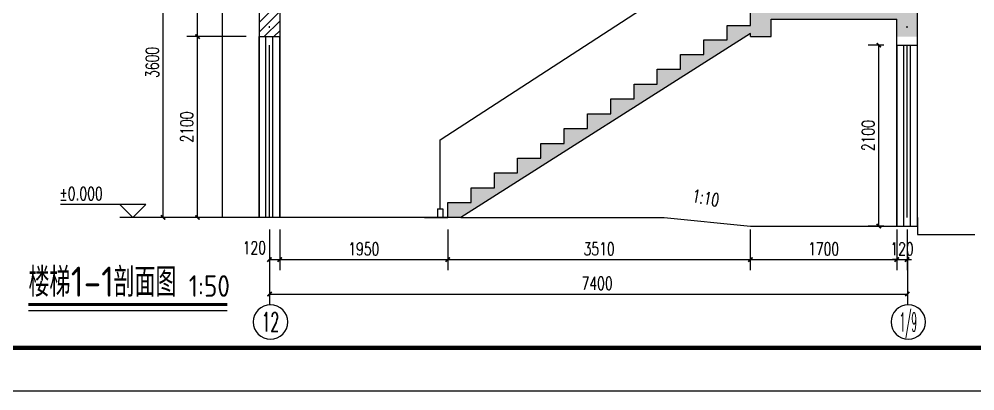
# Model space of a CAD drawing. Extents: x -522490 to 417652, y 450811 to 1108047.
# Drawn here: x 370251 to 381340, y 474331 to 478648 of the extents above; entities that cross this region are included whole.
import ezdxf
from ezdxf.enums import TextEntityAlignment as Align

# ---------------------------------------------------------------- set-up
doc = ezdxf.new("R2010")
doc.units = 0
doc.header["$LTSCALE"] = 1000
doc.header["$MEASUREMENT"] = 0
doc.linetypes.add('DOTE', pattern=[2.42, 2, -0.2, 0.02, -0.2])
for name, color, linetype in [('AXIS', 3, 'Continuous'), ('AXIS_TEXT', 7, 'Continuous'), ('DIM_ELEV', 3, 'Continuous'), ('DIM_SYMB', 3, 'Continuous'), ('DOTE', 1, 'Continuous'), ('PUB_DIM', 3, 'Continuous'), ('PUB_TEXT', 7, 'Continuous'), ('PUB_TITLE', 4, 'Continuous')]:
    doc.layers.add(name, color=color, linetype=linetype)
doc.styles.add('_TCH_DIM', font='SIMPLEX', dxfattribs={"bigfont": 'GBCBIG'})
doc.styles.add('_TCH_DIM_T3', font='SIMPLEX', dxfattribs={"width": 0.705882, "bigfont": 'GBCBIG'})
doc.styles.add('COMPLEX', font='COMPLEX')
doc.styles.get("Standard").update_dxf_attribs({"font": 'gbenor.shx', "bigfont": 'gbcbig.shx'})
doc.dimstyles.new('_TCH_ARCH&&50', dxfattribs={"dimtxt": 148.75, "dimasz": 50, "dimexe": 125, "dimexo": 150, "dimgap": 50, "dimtad": 1, "dimdec": 0, "dimzin": 0, "dimdsep": 46, "dimtxsty": '_TCH_DIM_T3', "dimblk": 'ARCHTICK', "dimcen": 0.09, "dimclrt": 7, "dimazin": 2, "dimtfac": 1, "dimtdec": 0, "dimtix": 1, "dimtmove": 2, "dimatfit": 3, "dimfxl": 0, "dimtolj": 1, "dimtzin": 0, "dimarcsym": 0})

# ---------------------------------------------------------------- blocks, each defined once
blk = doc.blocks.new('_AXISO')
blk.add_circle((0, 0), 0.5)
at = {"layer": 'AXIS_TEXT', "style": 'COMPLEX', "width": 1.041667}
blk.add_attdef('A', text='', height=0.56, dxfattribs=at).set_placement((-0.25, -0.28), (0.25, -0.28), align=Align.FIT)
blk = doc.blocks.new('_ArchTick')
at = {"color": 0, "linetype": 'ByBlock', "const_width": 0.4}
blk.add_lwpolyline([(-0.5, -0.5), (0.5, 0.5)], dxfattribs=at)
blk = doc.blocks.new('*D28')
at = {"layer": 'Defpoints', "color": 0}
for p in [(373157, 476061), (380557, 476061), (380557, 475456)]:
    blk.add_point(p, dxfattribs=at)
at = {"layer": 'PUB_DIM', "color": 0, "lineweight": -2}
for p, q in [((373157, 475911), (373157, 475331)), ((380557, 475911), (380557, 475331)), ((373157, 475456), (380557, 475456))]:
    blk.add_line(p, q, dxfattribs=at)
at = {"layer": 'PUB_DIM', "color": 0, "lineweight": -2, "xscale": 50, "yscale": 50, "zscale": 50, "rotation": 180}
blk.add_blockref('_ArchTick', (373157, 475456), dxfattribs=at)
at = {"layer": 'PUB_DIM', "color": 0, "lineweight": -2, "xscale": 50, "yscale": 50, "zscale": 50}
blk.add_blockref('_ArchTick', (380557, 475456), dxfattribs=at)
at = {"layer": 'PUB_DIM', "color": 7, "insert": (376957, 475580), "char_height": 148.8, "attachment_point": 5, "style": '_TCH_DIM_T3'}
blk.add_mtext('\\A1;7400', dxfattribs=at)
blk = doc.blocks.new('*D129')
at = {"layer": 'Defpoints', "color": 0}
for p in [(371921, 479945), (372635, 479945), (372635, 476345)]:
    blk.add_point(p, dxfattribs=at)
at = {"layer": 'PUB_DIM', "color": 0, "lineweight": -2}
for p, q in [((372485, 479945), (371796, 479945)), ((371921, 476345), (371921, 479945)), ((372485, 476345), (371796, 476345))]:
    blk.add_line(p, q, dxfattribs=at)
at = {"layer": 'PUB_DIM', "color": 0, "lineweight": -2, "xscale": 50, "yscale": 50, "zscale": 50}
for p, rotation in [((371921, 479945), 90), ((371921, 476345), 270)]:
    blk.add_blockref('_ArchTick', p, dxfattribs=dict(at, rotation=rotation))
at = {"layer": 'PUB_DIM', "color": 7, "insert": (371796, 478145), "char_height": 148.8, "attachment_point": 5, "rotation": 90, "style": '_TCH_DIM_T3'}
blk.add_mtext('\\A1;3600', dxfattribs=at)
blk = doc.blocks.new('*D136')
at = {"layer": 'Defpoints', "color": 0}
for p in [(372321, 478445), (373035, 478445), (373035, 476345)]:
    blk.add_point(p, dxfattribs=at)
at = {"layer": 'PUB_DIM', "color": 0, "lineweight": -2}
for p, q in [((372885, 478445), (372196, 478445)), ((372321, 476345), (372321, 478445)), ((372885, 476345), (372196, 476345))]:
    blk.add_line(p, q, dxfattribs=at)
at = {"layer": 'PUB_DIM', "color": 0, "lineweight": -2, "xscale": 50, "yscale": 50, "zscale": 50}
for p, rotation in [((372321, 478445), 90), ((372321, 476345), 270)]:
    blk.add_blockref('_ArchTick', p, dxfattribs=dict(at, rotation=rotation))
at = {"layer": 'PUB_DIM', "color": 7, "insert": (372196, 477395), "char_height": 148.8, "attachment_point": 5, "rotation": 90, "style": '_TCH_DIM_T3'}
blk.add_mtext('\\A1;2100', dxfattribs=at)
blk = doc.blocks.new('*D137')
at = {"layer": 'Defpoints', "color": 0}
for p in [(372321, 479945), (373035, 479945), (373035, 478445)]:
    blk.add_point(p, dxfattribs=at)
at = {"layer": 'PUB_DIM', "color": 0, "lineweight": -2}
for p, q in [((372885, 479945), (372196, 479945)), ((372321, 478445), (372321, 479945)), ((372885, 478445), (372196, 478445))]:
    blk.add_line(p, q, dxfattribs=at)
at = {"layer": 'PUB_DIM', "color": 0, "lineweight": -2, "xscale": 50, "yscale": 50, "zscale": 50}
for p, rotation in [((372321, 479945), 90), ((372321, 478445), 270)]:
    blk.add_blockref('_ArchTick', p, dxfattribs=dict(at, rotation=rotation))
at = {"layer": 'PUB_DIM', "color": 7, "insert": (372196, 479195), "char_height": 148.8, "attachment_point": 5, "rotation": 90, "style": '_TCH_DIM_T3'}
blk.add_mtext('\\A1;1500', dxfattribs=at)
blk = doc.blocks.new('*D147')
at = {"layer": 'Defpoints', "color": 0}
for p in [(380226, 478345), (380435, 478345), (380435, 476245)]:
    blk.add_point(p, dxfattribs=at)
at = {"layer": 'PUB_DIM', "color": 0, "lineweight": -2}
for p, q in [((380285, 478345), (380101, 478345)), ((380226, 476245), (380226, 478345)), ((380285, 476245), (380101, 476245))]:
    blk.add_line(p, q, dxfattribs=at)
at = {"layer": 'PUB_DIM', "color": 0, "lineweight": -2, "xscale": 50, "yscale": 50, "zscale": 50}
for p, rotation in [((380226, 478345), 90), ((380226, 476245), 270)]:
    blk.add_blockref('_ArchTick', p, dxfattribs=dict(at, rotation=rotation))
at = {"layer": 'PUB_DIM', "color": 7, "insert": (380102, 477295), "char_height": 148.8, "attachment_point": 5, "rotation": 90, "style": '_TCH_DIM_T3'}
blk.add_mtext('\\A1;2100', dxfattribs=at)
blk = doc.blocks.new('*D172')
at = {"layer": 'Defpoints', "color": 0}
for p in [(373155, 476355), (373275, 476355), (373275, 475856)]:
    blk.add_point(p, dxfattribs=at)
at = {"layer": 'PUB_DIM', "color": 0, "lineweight": -2}
for p, q in [((373155, 476205), (373155, 475731)), ((373275, 476205), (373275, 475731)), ((373155, 475856), (373275, 475856))]:
    blk.add_line(p, q, dxfattribs=at)
at = {"layer": 'PUB_DIM', "color": 0, "lineweight": -2, "xscale": 50, "yscale": 50, "zscale": 50, "rotation": 180}
blk.add_blockref('_ArchTick', (373155, 475856), dxfattribs=at)
at = {"layer": 'PUB_DIM', "color": 0, "lineweight": -2, "xscale": 50, "yscale": 50, "zscale": 50}
blk.add_blockref('_ArchTick', (373275, 475856), dxfattribs=at)
at = {"layer": 'PUB_DIM', "color": 7, "insert": (372980, 475993), "char_height": 148.8, "attachment_point": 5, "style": '_TCH_DIM_T3'}
blk.add_mtext('\\A1;120', dxfattribs=at)
blk = doc.blocks.new('*D173')
at = {"layer": 'Defpoints', "color": 0}
for p in [(373275, 476355), (375225, 476355), (375225, 475856)]:
    blk.add_point(p, dxfattribs=at)
at = {"layer": 'PUB_DIM', "color": 0, "lineweight": -2}
for p, q in [((373275, 476205), (373275, 475731)), ((375225, 476205), (375225, 475731)), ((373275, 475856), (375225, 475856))]:
    blk.add_line(p, q, dxfattribs=at)
at = {"layer": 'PUB_DIM', "color": 0, "lineweight": -2, "xscale": 50, "yscale": 50, "zscale": 50, "rotation": 180}
blk.add_blockref('_ArchTick', (373275, 475856), dxfattribs=at)
at = {"layer": 'PUB_DIM', "color": 0, "lineweight": -2, "xscale": 50, "yscale": 50, "zscale": 50}
blk.add_blockref('_ArchTick', (375225, 475856), dxfattribs=at)
at = {"layer": 'PUB_DIM', "color": 7, "insert": (374250, 475980), "char_height": 148.8, "attachment_point": 5, "style": '_TCH_DIM_T3'}
blk.add_mtext('\\A1;1950', dxfattribs=at)
blk = doc.blocks.new('*D174')
at = {"layer": 'Defpoints', "color": 0}
for p in [(375225, 476355), (378735, 476355), (378735, 475856)]:
    blk.add_point(p, dxfattribs=at)
at = {"layer": 'PUB_DIM', "color": 0, "lineweight": -2}
for p, q in [((375225, 476205), (375225, 475731)), ((378735, 476205), (378735, 475731)), ((375225, 475856), (378735, 475856))]:
    blk.add_line(p, q, dxfattribs=at)
at = {"layer": 'PUB_DIM', "color": 0, "lineweight": -2, "xscale": 50, "yscale": 50, "zscale": 50, "rotation": 180}
blk.add_blockref('_ArchTick', (375225, 475856), dxfattribs=at)
at = {"layer": 'PUB_DIM', "color": 0, "lineweight": -2, "xscale": 50, "yscale": 50, "zscale": 50}
blk.add_blockref('_ArchTick', (378735, 475856), dxfattribs=at)
at = {"layer": 'PUB_DIM', "color": 7, "insert": (376980, 475980), "char_height": 148.8, "attachment_point": 5, "style": '_TCH_DIM_T3'}
blk.add_mtext('\\A1;3510', dxfattribs=at)
blk = doc.blocks.new('*D175')
at = {"layer": 'Defpoints', "color": 0}
for p in [(378735, 476355), (380435, 476355), (380435, 475856)]:
    blk.add_point(p, dxfattribs=at)
at = {"layer": 'PUB_DIM', "color": 0, "lineweight": -2}
for p, q in [((378735, 476205), (378735, 475731)), ((380435, 476205), (380435, 475731)), ((378735, 475856), (380435, 475856))]:
    blk.add_line(p, q, dxfattribs=at)
at = {"layer": 'PUB_DIM', "color": 0, "lineweight": -2, "xscale": 50, "yscale": 50, "zscale": 50, "rotation": 180}
blk.add_blockref('_ArchTick', (378735, 475856), dxfattribs=at)
at = {"layer": 'PUB_DIM', "color": 0, "lineweight": -2, "xscale": 50, "yscale": 50, "zscale": 50}
blk.add_blockref('_ArchTick', (380435, 475856), dxfattribs=at)
at = {"layer": 'PUB_DIM', "color": 7, "insert": (379585, 475980), "char_height": 148.8, "attachment_point": 5, "style": '_TCH_DIM_T3'}
blk.add_mtext('\\A1;1700', dxfattribs=at)
blk = doc.blocks.new('*D176')
at = {"layer": 'Defpoints', "color": 0}
for p in [(380435, 476355), (380555, 476355), (380555, 475856)]:
    blk.add_point(p, dxfattribs=at)
at = {"layer": 'PUB_DIM', "color": 0, "lineweight": -2}
for p, q in [((380435, 476205), (380435, 475731)), ((380555, 476205), (380555, 475731)), ((380435, 475856), (380385, 475856)), ((380435, 475856), (380555, 475856)), ((380555, 475856), (380605, 475856))]:
    blk.add_line(p, q, dxfattribs=at)
at = {"layer": 'PUB_DIM', "color": 0, "lineweight": -2, "xscale": 50, "yscale": 50, "zscale": 50}
blk.add_blockref('_ArchTick', (380435, 475856), dxfattribs=at)
at = {"layer": 'PUB_DIM', "color": 0, "lineweight": -2, "xscale": 50, "yscale": 50, "zscale": 50, "rotation": 180}
blk.add_blockref('_ArchTick', (380555, 475856), dxfattribs=at)
at = {"layer": 'PUB_DIM', "color": 7, "insert": (380495, 475980), "char_height": 148.8, "attachment_point": 5, "style": '_TCH_DIM_T3'}
blk.add_mtext('\\A1;120', dxfattribs=at)

msp = doc.modelspace()

# ---------------------------------------------------------------- hatches: boundary and pattern name
h = msp.add_hatch()
h.set_pattern_fill('钢筋混凝土', color=252, scale=50, style=0)
h.set_pattern_definition([(45, (379605.24, 478679.06), (-88.38835, 88.38835), []), (50, (379605.24, 478679.06), (358.63, -31.376), [37.5, -412.5]), (355, (379605.24, 478679.06), (-69.376, 376.096), [30, -330]), (100.4514, (379635.13, 478676.45), (289.255, 344.72), [31.87, -350.571]), (46.1842, (379605.24, 478779.06), (533.62, -82.76), [56.25, -618.75]), (96.6356, (379649.7, 478772.16), (467.331, 487.059), [47.805, -525.856]), (351.1842, (379605.24, 478779.06), (467.331, 487.06), [45, -495]), (21, (379655.24, 478754.06), (298.4535, -201.3094), [37.5, -412.5]), (326, (379655.24, 478754.06), (121.658, 362.575), [30, -330]), (71.4514, (379680.1, 478737.3), (420.111, 161.265), [31.87, -350.571]), (37.5, (379605.24, 478679.06), (6.0799, 166.4469), [0, -326, 0, -335, 0, -331.25]), (7.5, (379605.24, 478679.06), (131.5348, 197.2059), [0, -191, 0, -318.5, 0, -126.25]), (327.5, (379493.74, 478679.06), (266.9112, -11.2774), [0, -125, 0, -390, 0, -517.5]), (317.5, (379443.74, 478679.06), (291.593, 50.0525), [0, -162.5, 0, -259, 0, -367.5])])
h.paths.add_polyline_path([(380555.3, 478745.2), (378735.3, 478745.2), (378735.3, 478575.2), (378465.3, 478575.2), (378465.3, 478405.2), (378195.3, 478405.2), (378195.3, 478235.2), (377925.3, 478235.2), (377925.3, 478065.2), (377655.3, 478065.2), (377655.3, 477893.2), (377385.3, 477893.2), (377385.3, 477721.2), (377115.3, 477721.2), (377115.3, 477549.2), (376845.3, 477549.2), (376845.3, 477377.2), (376575.3, 477377.2), (376575.3, 477205.2), (376305.3, 477205.2), (376305.3, 477033.2), (376035.3, 477033.2), (376035.3, 476861.2), (375765.3, 476861.2), (375765.3, 476689.2), (375495.3, 476689.2), (375495.3, 476517.2), (375225.3, 476517.2), (375225.3, 476345.2), (375374.5, 476345.2), (378735.3, 478480.4), (378735.3, 478445.2), (378975.3, 478445.2), (378975.3, 478645.2), (380435.3, 478645.2), (380435.3, 478445.2), (380555.3, 478445.2)])
h.paths.add_polyline_path([(380675.3, 478745.2), (380555.3, 478745.2), (380555.3, 478445.2), (380675.3, 478445.2)])
h.paths.add_polyline_path([(380555.3, 481745), (378735.3, 481745), (378735.3, 481581), (378465.3, 481581), (378465.3, 481417), (378195.3, 481417), (378195.3, 481253), (377925.3, 481253), (377925.3, 481089), (377655.3, 481089), (377655.3, 480925), (377385.3, 480925), (377385.3, 480761), (377169.7, 480761), (377344.7, 480643), (378735.3, 481501.4), (378735.3, 481445), (378975.3, 481445), (378975.3, 481645), (380315.3, 481645), (380315.3, 481445), (380555.3, 481445)])
h.paths.add_polyline_path([(377045.3, 480458.2), (377045.3, 480597), (376845.3, 480597), (376845.3, 480440.2), (376845.3, 480434), (376575.3, 480434), (376575.3, 480275.2), (376575.3, 480271), (376305.3, 480271), (376305.3, 480110.2), (376305.3, 480108), (376035.3, 480108), (376035.3, 479945), (376214, 479945)])
h.paths.add_polyline_path([(377344.7, 480643), (377169.7, 480761), (377115.3, 480761), (377115.3, 480597), (377045.3, 480597), (377045.3, 480458.2)])
h.paths.add_polyline_path([(377115.3, 479945), (376035.3, 479945), (373275.3, 479945), (373275.3, 479845.2), (375795.3, 479845.2), (375795.3, 479645.2), (376035.3, 479645.2), (376035.3, 479834.7), (376875.3, 479834.7), (376875.3, 479645.2), (377115.3, 479645.2), (377115.3, 479851.5)])
h.paths.add_polyline_path([(373275.3, 479945), (373155.3, 479945), (373155.3, 479645.2), (373275.3, 479645.2)])
h.paths.add_polyline_path([(373155.3, 479945), (373035.3, 479945), (373035.3, 479645.2), (373155.3, 479645.2)])
h.paths.add_polyline_path([(373035.3, 479945), (372606.9, 479945), (372606.9, 479845.2), (373035.3, 479845.2)])
h.paths.add_polyline_path([(378975.3, 485245), (380315.3, 485245), (380315.3, 485045), (380555.3, 485045), (380555.3, 485345), (378735.3, 485345), (378735.3, 485181), (378465.3, 485181), (378465.3, 485017), (378195.3, 485017), (378195.3, 484853), (377925.3, 484853), (377925.3, 484689), (377655.3, 484689), (377655.3, 484525), (377385.3, 484525), (377385.3, 484361), (377115.3, 484361), (377115.3, 484197), (376845.3, 484197), (376845.3, 484040.2), (376845.3, 484034), (376602.9, 484034), (376803.3, 483908.7), (378735.3, 485101.4), (378735.3, 485045), (378975.3, 485045)])
h.paths.add_polyline_path([(376803.3, 483908.7), (376602.9, 484034), (376575.3, 484034), (376575.3, 483875.2), (376575.3, 483871), (376305.3, 483871), (376305.3, 483710.2), (376305.3, 483708), (376035.3, 483708), (376035.3, 483545), (376214, 483545)])
h.paths.add_polyline_path([(376214, 483545), (376035.3, 483545), (376035.3, 483434.7)])
h.paths.add_polyline_path([(376035.3, 483545), (373275.3, 483545), (373275.3, 483445.2), (375795.3, 483445.2), (375795.3, 483245.2), (376035.3, 483245.2), (376035.3, 483451.5)])
h.paths.add_polyline_path([(373275.3, 483545), (373155.3, 483545), (373155.3, 483245.2), (373275.3, 483245.2)])
h.paths.add_polyline_path([(373155.3, 483545), (373035.3, 483545), (373035.3, 483245.2), (373155.3, 483245.2)])
h.paths.add_polyline_path([(373035.3, 483545), (372606.9, 483545), (372606.9, 483445.2), (373035.3, 483445.2)])
h.paths.add_polyline_path([(378975.3, 488845), (380315.3, 488845), (380315.3, 488645), (380555.3, 488645), (380555.3, 488945), (378735.3, 488945), (378735.3, 488781), (378465.3, 488781), (378465.3, 488617), (378195.3, 488617), (378195.3, 488453), (377925.3, 488453), (377925.3, 488289), (377655.3, 488289), (377655.3, 488125), (377385.3, 488125), (377385.3, 487961), (377115.3, 487961), (377115.3, 487797), (376845.3, 487797), (376845.3, 487640.2), (376845.3, 487634), (376602.9, 487634), (376803.3, 487508.7), (378735.3, 488701.4), (378735.3, 488645), (378975.3, 488645)])
h.paths.add_polyline_path([(376803.3, 487508.7), (376602.9, 487634), (376575.3, 487634), (376575.3, 487475.2), (376575.3, 487471), (376305.3, 487471), (376305.3, 487310.2), (376305.3, 487308), (376035.3, 487308), (376035.3, 487145), (376214, 487145)])
h.paths.add_polyline_path([(376214, 487145), (376035.3, 487145), (376035.3, 487034.7)])
h.paths.add_polyline_path([(376035.3, 487051.5), (376035.3, 487145), (373275.3, 487145), (373275.3, 487045.2), (375795.3, 487045.2), (375795.3, 486845.2), (376035.3, 486845.2)])
h.paths.add_polyline_path([(373275.3, 487145), (373155.3, 487145), (373155.3, 486845.2), (373275.3, 486845.2)])
h.paths.add_polyline_path([(373155.3, 487145), (373035.3, 487145), (373035.3, 486845.2), (373155.3, 486845.2)])
h.paths.add_polyline_path([(373035.3, 487145), (372606.9, 487145), (372606.9, 487045.2), (373035.3, 487045.2)])
h.paths.add_polyline_path([(376035.3, 490745), (373275.3, 490745), (373275.3, 490645), (375795.3, 490645), (375795.3, 490445), (376035.3, 490445)])
h.paths.add_polyline_path([(373275.3, 490745), (373155.3, 490745), (373155.3, 490445), (373275.3, 490445)])
h.paths.add_polyline_path([(373155.3, 490745), (373035.3, 490745), (373035.3, 490445), (373155.3, 490445)])
h.paths.add_polyline_path([(373035.3, 490745), (372606.9, 490745), (372606.9, 490645), (373035.3, 490645)])
h.paths.add_polyline_path([(373155.3, 494745), (373035.3, 494745), (373035.3, 493745), (373155.3, 494145)])
h.paths.add_polyline_path([(373155.3, 494145), (373035.3, 493745), (373035.3, 493445), (373155.3, 493445)])
h.paths.add_polyline_path([(380555.3, 494145), (373155.3, 494145), (373155.3, 493445), (373275.3, 493445), (373275.3, 494045), (380435.3, 494045), (380435.3, 493445), (380555.3, 493445)])
h.paths.add_polyline_path([(380675.3, 493745), (380555.3, 494145), (380555.3, 493445), (380675.3, 493445)])
h.paths.add_polyline_path([(380675.3, 494745), (380556.7, 494745), (380555.3, 494145), (380675.3, 493745)])
h.paths.add_polyline_path([(380148.1, 485237.2), (380148.1, 485598), (379923.1, 485598), (379923.1, 485237.2)])
h.paths.add_polyline_path([(380148.1, 481637.2), (380148.1, 481998), (379923.1, 481998), (379923.1, 481637.2)])
h = msp.add_hatch()
h.set_pattern_fill('ANSI31', color=252, scale=50, style=0)
h.set_pattern_definition([(45, (380522.14, 492045.54), (-56.1266, 56.1266), [])])
h.paths.add_polyline_path([(380555.3, 493445), (380435.3, 493445), (380435.3, 490745), (380555.3, 490745)])
h.paths.add_polyline_path([(380675.3, 493445), (380555.3, 493445), (380555.3, 490745), (380675.3, 490745)])
h.paths.add_polyline_path([(380675.3, 490745), (380555.3, 490745), (380555.3, 490045), (380675.3, 490045)])
h.paths.add_polyline_path([(380555.3, 490745), (380435.3, 490745), (380435.3, 490045), (380555.3, 490045)])
h.paths.add_polyline_path([(380555.3, 488045), (380435.3, 488045), (380435.3, 487145), (380555.3, 487145)])
h.paths.add_polyline_path([(380675.3, 488045), (380555.3, 488045), (380555.3, 487145), (380675.3, 487145)])
h.paths.add_polyline_path([(380675.3, 487145), (380555.3, 487145), (380555.3, 486445.2), (380675.3, 486445.2)])
h.paths.add_polyline_path([(380555.3, 487145), (380435.3, 487145), (380435.3, 486445.2), (380555.3, 486445.2)])
h.paths.add_polyline_path([(380675.3, 484445), (380555.3, 484445), (380555.3, 483545), (380675.3, 483545)])
h.paths.add_polyline_path([(380555.3, 484445), (380435.3, 484445), (380435.3, 483545), (380555.3, 483545)])
h.paths.add_polyline_path([(380555.3, 483545), (380435.3, 483545), (380435.3, 482845.2), (380555.3, 482845.2)])
h.paths.add_polyline_path([(380675.3, 483545), (380555.3, 483545), (380555.3, 482845.2), (380675.3, 482845.2)])
h.paths.add_polyline_path([(380555.3, 480845), (380435.3, 480845), (380435.3, 479245.2), (380435.3, 478745.2), (380555.3, 478745.2)])
h.paths.add_polyline_path([(380675.3, 480845), (380555.3, 480845), (380555.3, 478745.2), (380675.3, 478745.2), (380675.3, 479245.2)])
h.paths.add_polyline_path([(373275.3, 483245), (373155.3, 483245), (373155.3, 482045), (373275.3, 482045)])
h.paths.add_polyline_path([(373275.3, 486845), (373155.3, 486845), (373155.3, 485645), (373275.3, 485645)])
h.paths.add_polyline_path([(373155.3, 486845), (373035.3, 486845), (373035.3, 485645), (373155.3, 485645)])
h.paths.add_polyline_path([(373275.3, 490445), (373155.3, 490445), (373155.3, 489245.2), (373275.3, 489245.2)])
h.paths.add_polyline_path([(373155.3, 490445), (373035.3, 490445), (373035.3, 489245.2), (373155.3, 489245.2)])
h.paths.add_polyline_path([(373275.3, 493445), (373155.3, 493445), (373155.3, 492845), (373275.3, 492845)])
h.paths.add_polyline_path([(373155.3, 493445), (373035.3, 493445), (373035.3, 492845), (373155.3, 492845)])
h.paths.add_polyline_path([(373275.3, 479645), (373155.3, 479645), (373155.3, 478445.2), (373275.3, 478445.2)])
h.paths.add_polyline_path([(373155.3, 479645), (373035.3, 479645), (373035.3, 478445.2), (373155.3, 478445.2)])
h.paths.add_polyline_path([(373155.3, 483245), (373035.3, 483245), (373035.3, 482045), (373155.3, 482045)])

# ---------------------------------------------------------------- linework, layer by layer
at = {"color": 5}
for p, q in [((373035.3, 494145), (373035.3, 476345.2)), ((373275.3, 494045), (373275.3, 476345.4)), ((380675.3, 476345.2), (380675.3, 479245.2)), ((378735.3, 478581.2), (378735.3, 478745.2)), ((378975.3, 478645.2), (380435.3, 478645.2)), ((378975.3, 478445.2), (378975.3, 478645.2)), ((380435.3, 478345.2), (380435.3, 478645.2)), ((378735.3, 478480.4), (375374.5, 476345.2)), ((378735.3, 478445.2), (378735.3, 478480.4)), ((378735.3, 478445.2), (378975.3, 478445.2)), ((380435.3, 478345.2), (380435.3, 476245.2)), ((380435.3, 478345.2), (380675.3, 478345.2)), ((375374.5, 476345.2), (372068.6, 476345.2)), ((375374.5, 476345.2), (372606.9, 476345.2))]:
    msp.add_line(p, q, dxfattribs=at)
for p, q in [((375135.3, 477245.2), (378825.3, 479645.2)), ((375135.3, 476445.2), (375135.3, 477245.2)), ((375105.3, 476445.2), (375165.3, 476445.2)), ((375105.3, 476445.2), (375105.3, 476345.2)), ((375165.3, 476445.2), (375165.3, 476345.2))]:
    msp.add_line(p, q)
at = {"color": 4}
for p, q in [((373035.3, 476345.2), (373035.3, 478445.2)), ((373035.3, 478445.2), (373275.3, 478445.2)), ((373115.3, 476345.2), (373115.3, 478445.2)), ((373195.3, 476345.2), (373195.3, 478445.2)), ((373275.3, 476345.2), (373275.3, 478445.2)), ((380435.3, 476245.2), (380435.3, 478345.2)), ((380515.3, 476245.2), (380515.3, 478345.2)), ((380595.3, 476245.2), (380595.3, 478345.2)), ((380675.3, 476245.2), (380675.3, 478345.2))]:
    msp.add_line(p, q, dxfattribs=at)
at = {"color": 5}
for points in [[(374955.3, 476345.2), (375225.3, 476345.2), (375225.3, 476517.2), (375495.3, 476517.2), (375495.3, 476689.2), (375765.3, 476689.2), (375765.3, 476861.2), (376035.3, 476861.2), (376035.3, 477033.2), (376305.3, 477033.2), (376305.3, 477205.2), (376575.3, 477205.2), (376575.3, 477377.2), (376845.3, 477377.2), (376845.3, 477549.2), (377115.3, 477549.2), (377115.3, 477721.2), (377385.3, 477721.2), (377385.3, 477893.2), (377655.3, 477893.2), (377655.3, 478065.2), (377925.3, 478065.2), (377925.3, 478235.2), (378195.3, 478235.2), (378195.3, 478405.2), (378465.3, 478405.2), (378465.3, 478575.2), (378735.3, 478575.2), (378735.3, 478745.2)], [(380675.3, 476345.2), (380675.3, 476145.2), (381340.8, 476145.2)]]:
    msp.add_lwpolyline(points, dxfattribs=at)
for points in [[(375374.5, 476345.2), (377735.3, 476345.2)], [(377735.3, 476345.2), (378735.3, 476245.2), (380675.3, 476245.2)]]:
    msp.add_lwpolyline(points)
at = {"layer": 'DIM_ELEV'}
for p, q in [((371720.9, 476494.7), (370731.4, 476494.7)), ((371570.9, 476344.7), (371420.9, 476494.7)), ((371570.9, 476344.7), (371720.9, 476494.7)), ((372320.9, 476344.7), (371420.9, 476344.7))]:
    msp.add_line(p, q, dxfattribs=at)
at = {"layer": 'DIM_SYMB', "elevation": 0}
msp.add_lwpolyline([(372606.9, 491687.3), (372606.9, 482102.1), (372711.9, 482063.9), (372501.9, 482026.9), (372606.9, 481989.6), (372606.9, 476345.2)], dxfattribs=at)
at = {"layer": 'DIM_SYMB'}
msp.add_lwpolyline([(377854.8, 476510, 0, 0, 0), (378377.3, 476413, 40, 0, 0), (378524.8, 476385.6, 0, 0, 0)], format="xyseb", dxfattribs=at)
at = {"layer": 'DIM_SYMB', "const_width": 35}
msp.add_lwpolyline([(370359.5, 475335.4), (372665.6, 475335.4)], dxfattribs=at)
at = {"layer": 'DIM_SYMB'}
msp.add_lwpolyline([(370359.5, 475265.4), (372665.6, 475265.4)], dxfattribs=at)
at = {"layer": 'DOTE', "linetype": 'DOTE'}
for p, q in [((380555.3, 476345.2), (380555.3, 494760.3)), ((373155.3, 476345.2), (373155.3, 494694.9))]:
    msp.add_line(p, q, dxfattribs=at)
at = {"layer": 'PUB_TITLE'}
msp.add_lwpolyline([(343352.5, 474331.1), (387902.5, 474331.1), (387902.5, 495331.1), (343352.5, 495331.1)], close=True, dxfattribs=at)
at = {"layer": 'PUB_TITLE', "const_width": 50}
msp.add_lwpolyline([(344602.5, 474831.1), (387402.5, 474831.1), (387402.5, 494831.1), (344602.5, 494831.1)], close=True, dxfattribs=at)

# ---------------------------------------------------------------- block references
at = {"layer": 'AXIS'}
ref = msp.add_blockref('_AXISO', (373167.6, 475131.1), dxfattribs=dict(at, xscale=-400, yscale=400, zscale=400))
ref.add_attrib('A', '12', dxfattribs={"layer": 'AXIS_TEXT', "height": 224, "style": 'COMPLEX', "width": 0.646552}).set_placement((373067.6, 475019.1), (373267.6, 475019.1), align=Align.FIT)
ref = msp.add_blockref('_AXISO', (380567.6, 475131.1), dxfattribs=dict(at, xscale=-400, yscale=400, zscale=400))
ref.add_attrib('A', '1/9', dxfattribs={"layer": 'AXIS_TEXT', "height": 224, "style": 'COMPLEX', "width": 0.367647}).set_placement((380467.6, 475019.1), (380667.6, 475019.1), align=Align.FIT)

# ---------------------------------------------------------------- texts
at = {"layer": 'PUB_TEXT', "style": '_TCH_DIM', "width": 0.705882}
msp.add_text('%%P0.000', height=148.75, dxfattribs=at).set_placement((370716.4, 476547.2))
msp.add_text('1:10', height=148.75, rotation=349.47751, dxfattribs=at).set_placement((378049.5, 476527.3))
at = {"layer": 'PUB_TEXT'}
for s, height, p in [('楼梯', 337.59, (370359.5, 475424)), ('1-1', 350, (370851, 475424)), ('剖面图', 337.59, (371346.8, 475424)), ('1:50', 250, (372219.6, 475424))]:
    msp.add_text(s, height=height, dxfattribs=at).set_placement(p)

# ---------------------------------------------------------------- dimensions: what is measured, and where the dimension line sits
at = {"layer": 'PUB_DIM'}
for p1, p2, distance, picture, middle in [((372635.3, 476345.2), (372635.3, 479945.2), 714.5, '*D129', (371796.5, 478145.2)), ((373035.3, 478445.2), (373035.3, 479945.2), 714.5, '*D137', (372196.5, 479195.2)), ((373035.3, 476345.2), (373035.3, 478445.2), 714.5, '*D136', (372196.5, 477395.2)), ((380435.3, 476245.2), (380435.3, 478345.2), 209.4, '*D147', (380101.6, 477295.2)), ((373275.3, 476355.4), (375225.3, 476355.4), -499.5, '*D173', (374250.3, 475980.2)), ((375225.3, 476355.4), (378735.3, 476355.4), -499.5, '*D174', (376980.3, 475980.2)), ((378735.3, 476355.4), (380435.3, 476355.4), -499.5, '*D175', (379585.3, 475980.2)), ((380435.3, 476355.4), (380555.3, 476355.4), -499.5, '*D176', (380495.3, 475980.2))]:
    dim = msp.add_aligned_dim(p1=p1, p2=p2, distance=distance, dimstyle='_TCH_ARCH&&50', dxfattribs=at)
    dim.commit()
    dim.dimension.update_dxf_attribs({"geometry": picture, "text_midpoint": middle})
for base, p1, p2, picture, middle in [((373275.3, 475855.9), (373155.3, 476355.4), (373275.3, 476355.4), '*D172', (372980.3, 475993.4)), ((380556.7, 475455.9), (373156.7, 476060.5), (380556.7, 476060.5), '*D28', (376956.7, 475580.2))]:
    dim = msp.add_linear_dim(base=base, p1=p1, p2=p2, angle=0, dimstyle='_TCH_ARCH&&50', dxfattribs=at)
    dim.commit()
    dim.dimension.update_dxf_attribs({"geometry": picture, "text_midpoint": middle, "dimtype": 129})

doc.saveas('drawing.dxf')
